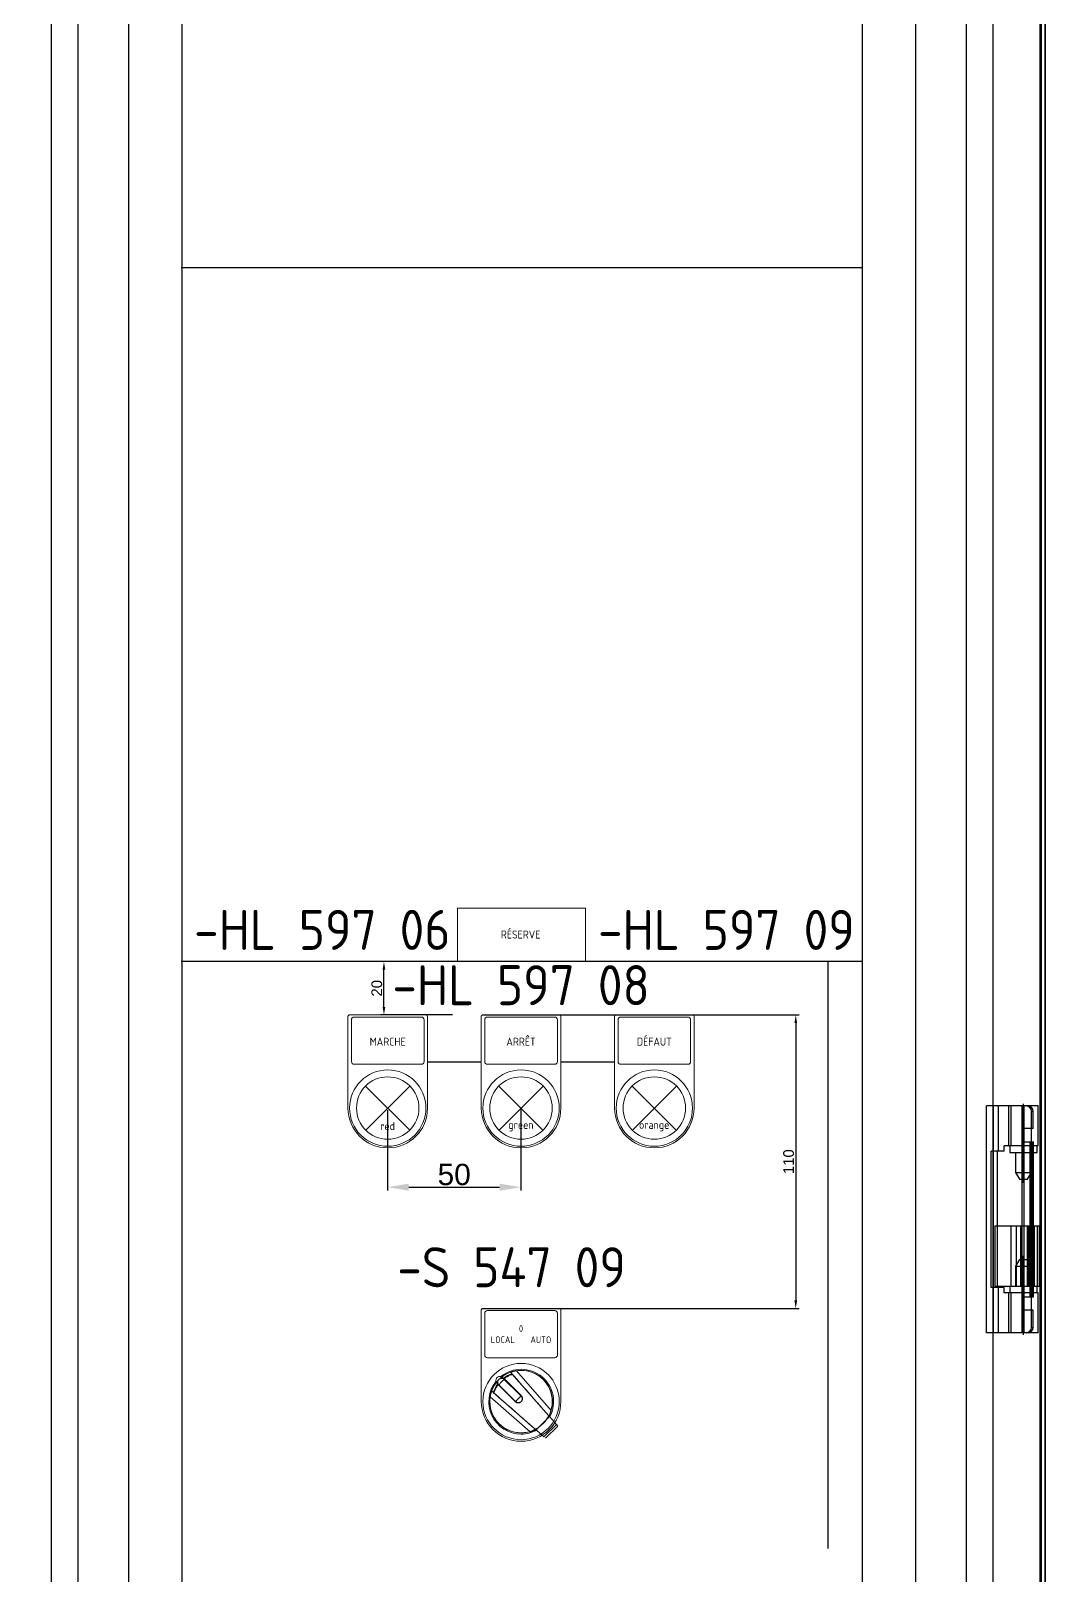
# Model space of a CAD drawing. Header units: millimetres. Extents: x 37984 to 70752, y 14140 to 37584.
# Drawn here: x 39905 to 40285, y 15950 to 16528 of the extents above; entities that cross this region are included whole.
import ezdxf
from ezdxf.enums import TextEntityAlignment as Align

# ---------------------------------------------------------------- set-up
doc = ezdxf.new("R2010")
doc.units = ezdxf.units.MM
doc.set_wipeout_variables(frame=1)
doc.layers.add('! NO PLOT !', color=7, linetype='Continuous', true_color=0xff75dd, plot=False)
doc.layers.add('000-PI-Oprema', color=30, linetype='Continuous', lineweight=5)
for name, color, linetype in [('000-PI-ORMAR', 2, 'Continuous'), ('000-PI_TEXT', 7, 'Continuous'), ('002-PI-Kabelska kanalica', 150, 'Continuous')]:
    doc.layers.add(name, color=color, linetype=linetype)
doc.styles.add('PI0', font='isocpeur.ttf', dxfattribs={"width": 0.9})
doc.styles.get("Standard").update_dxf_attribs({"font": 'arial.ttf'})
doc.dimstyles.new('ISO-25', dxfattribs={"dimtxt": 4, "dimasz": 3, "dimexe": 1.25, "dimexo": 0.625, "dimtad": 1, "dimtxsty": 'Standard', "dimcen": 3, "dimadec": 0, "dimazin": 0, "dimtfac": 1, "dimtmove": 0, "dimatfit": 3, "dimfxl": 1, "dimarcsym": 0})
doc.dimstyles.new('ISO-25-lb', dxfattribs={"dimtxt": 8, "dimasz": 8, "dimexe": 1.25, "dimexo": 0.625, "dimtad": 1, "dimtxsty": 'Standard', "dimcen": 5, "dimadec": 0, "dimazin": 0, "dimtfac": 1, "dimtmove": 0, "dimatfit": 3, "dimfxl": 1, "dimarcsym": 0})

# ---------------------------------------------------------------- blocks, each defined once
blk = doc.blocks.new('poveznica montaznih ploca 2100mm')
at = {"layer": '! NO PLOT !'}
for p, q in [((59570.54, 55742.17), (59570.54, 53847.74)), ((59565.54, 55740.77), (59565.54, 53837.74))]:
    blk.add_line(p, q, dxfattribs=at)
blk = doc.blocks.new('*U1254')
at = {"layer": '002-PI-Kabelska kanalica'}
for p, q in [((-20, 1388), (60, 1388)), ((-20, -100), (-20, 1388)), ((60, -100), (60, 1388))]:
    blk.add_line(p, q, dxfattribs=at)
blk = doc.blocks.new('*U1257')
at = {"layer": '002-PI-Kabelska kanalica'}
for p, q in [((-20, 369), (20, 369)), ((-20, -100), (-20, 369)), ((20, -100), (20, 369)), ((-20, -100), (20, -100))]:
    blk.add_line(p, q, dxfattribs=at)
blk = doc.blocks.new('*U1258')
at = {"layer": '002-PI-Kabelska kanalica'}
for p, q in [((-20, 369), (20, 369)), ((-20, -100), (-20, 369)), ((20, -100), (20, 369)), ((-20, -100), (20, -100))]:
    blk.add_line(p, q, dxfattribs=at)
blk = doc.blocks.new('*D1352')
at = {"layer": '! NO PLOT !', "color": 0, "lineweight": -2, "ltscale": 0.25, "transparency": 16777216}
for p, q in [((40074.22, 16159.51), (40192.51, 16159.51)), ((40191.26, 16156.51), (40191.26, 16052.51)), ((40073.77, 16049.51), (40192.51, 16049.51))]:
    blk.add_line(p, q, dxfattribs=at)
at = {"layer": '! NO PLOT !', "color": 0, "ltscale": 0.25, "transparency": 16777216}
for points in [[(40190.76, 16156.51), (40191.76, 16156.51), (40191.26, 16159.51)], [(40190.76, 16052.51), (40191.76, 16052.51), (40191.26, 16049.51)]]:
    blk.add_solid(points, dxfattribs=at)
at = {"layer": 'Defpoints', "color": 0, "ltscale": 0.25, "transparency": 16777216}
for p in [(40073.6, 16159.51), (40073.14, 16049.51), (40191.26, 16049.51)]:
    blk.add_point(p, dxfattribs=at)
at = {"layer": '! NO PLOT !', "color": 0, "ltscale": 0.25, "transparency": 16777216, "insert": (40188.59, 16104.51), "char_height": 4, "attachment_point": 5, "rotation": 90}
blk.add_mtext('110', dxfattribs=at)
blk = doc.blocks.new('*D1353')
at = {"layer": '! NO PLOT !', "color": 0, "lineweight": -2, "ltscale": 0.25, "transparency": 16777216}
for p, q in [((40062.66, 16179.51), (40035.69, 16179.51)), ((40036.94, 16162.51), (40036.94, 16176.51)), ((40062.66, 16159.51), (40035.69, 16159.51))]:
    blk.add_line(p, q, dxfattribs=at)
at = {"layer": '! NO PLOT !', "color": 0, "ltscale": 0.25, "transparency": 16777216}
for points in [[(40036.44, 16176.51), (40037.44, 16176.51), (40036.94, 16179.51)], [(40036.44, 16162.51), (40037.44, 16162.51), (40036.94, 16159.51)]]:
    blk.add_solid(points, dxfattribs=at)
at = {"layer": 'Defpoints', "color": 0, "ltscale": 0.25, "transparency": 16777216}
for p in [(40036.94, 16179.51), (40063.29, 16179.51), (40063.29, 16159.51)]:
    blk.add_point(p, dxfattribs=at)
at = {"layer": '! NO PLOT !', "color": 0, "ltscale": 0.25, "transparency": 16777216, "insert": (40034.27, 16169.51), "char_height": 4, "attachment_point": 5, "rotation": 90}
blk.add_mtext('20', dxfattribs=at)
blk = doc.blocks.new('*D1354')
at = {"layer": '! NO PLOT !', "color": 0, "linetype": 'Continuous', "lineweight": -2, "ltscale": 0.25, "transparency": 16777216}
for p, q in [((40038.26, 16123.83), (40038.26, 16093.7)), ((40088.26, 16123.93), (40088.26, 16093.7)), ((40046.26, 16094.95), (40080.26, 16094.95))]:
    blk.add_line(p, q, dxfattribs=at)
at = {"layer": '! NO PLOT !', "color": 0, "ltscale": 0.25, "transparency": 16777216}
for points in [[(40046.26, 16096.28), (40046.26, 16093.61), (40038.26, 16094.95)], [(40080.26, 16096.28), (40080.26, 16093.61), (40088.26, 16094.95)]]:
    blk.add_solid(points, dxfattribs=at)
at = {"layer": 'Defpoints', "color": 0, "ltscale": 0.25, "transparency": 16777216}
for p in [(40038.26, 16124.46), (40088.26, 16124.56), (40088.26, 16094.95)]:
    blk.add_point(p, dxfattribs=at)
at = {"layer": '! NO PLOT !', "color": 0, "ltscale": 0.25, "transparency": 16777216, "insert": (40063.26, 16099.66), "char_height": 8, "attachment_point": 5}
blk.add_mtext('50', dxfattribs=at)
blk = doc.blocks.new('podloska')
at = {"layer": '000-PI-Oprema'}
for p, q in [((43278.7, 39063.45), (43278.7, 39097.85)), ((43279.2, 39098.35), (43308, 39098.35)), ((43280, 39080.85), (43280, 39096.55)), ((43281, 39097.55), (43306.2, 39097.55)), ((43307.2, 39080.85), (43307.2, 39096.55)), ((43308.5, 39063.45), (43308.5, 39097.85)), ((43281, 39079.85), (43306.2, 39079.85))]:
    blk.add_line(p, q, dxfattribs=at)
blk.add_circle((43293.6, 39063.45), 14.3, dxfattribs=at)
at = {"layer": '000-PI-Oprema', "ltscale": 0.25}
blk.add_circle((43293.6, 39063.45), 11.7, dxfattribs=at)
at = {"layer": '000-PI-Oprema'}
for centre, radius, start, end in [((43279.2, 39097.85), 0.5, 89.99996, 179.99983), ((43281, 39096.55), 1, 90.00002, 180.00009), ((43306.2, 39096.55), 1, 359.99991, 89.99998), ((43308, 39097.85), 0.5, 0.00017, 90.00004), ((43281, 39080.85), 1, 180, 269.99998), ((43306.2, 39080.85), 1, 270.00002, 0), ((43293.6, 39063.45), 14.9, 180, 0)]:
    blk.add_arc(centre, radius, start, end, dxfattribs=at)

msp = doc.modelspace()

# ---------------------------------------------------------------- block references
at = {"layer": '! NO PLOT !'}
msp.add_blockref('poveznica montaznih ploca 2100mm', (-19630.642, -39031.862), dxfattribs=at)
at = {"rotation": 270}
for name, p in [('*U1254', (38848.172, 16499.404)), ('*U1257', (39632.172, 16219.404)), ('*U1258', (39632.172, 16009.404))]:
    msp.add_blockref(name, p, dxfattribs=at)

# ---------------------------------------------------------------- next in the draw order: wipeouts: each hides what was drawn before it
msp.add_wipeout([(39892.684, 16761.473), (40283.172, 16761.473), (40282.684, 14778.973), (39892.672, 14776.973)]).dxf.layer = '000-PI-ORMAR'

# ---------------------------------------------------------------- next in the draw order: linework, layer by layer
at = {"layer": '! NO PLOT !'}
for p, q in [((39912.196, 16749.904), (39912.196, 14788.404)), ((40265.196, 14788.404), (40265.196, 16749.904)), ((39922.196, 16734.904), (39922.196, 14803.404)), ((40255.196, 14803.404), (40255.196, 16734.904)), ((39941.196, 16689.154), (39941.196, 14849.154)), ((40236.196, 14849.154), (40236.196, 16689.154)), ((39961.196, 16684.154), (39961.196, 14854.154)), ((40216.196, 16684.154), (40216.196, 14854.154)), ((40262.696, 16040.404), (40262.696, 16125.404)), ((40282.139, 16125.404), (40262.696, 16125.404)), ((40265.179, 16108.404), (40265.179, 16125.404)), ((40265.384, 16040.404), (40265.384, 16125.404)), ((40267.277, 16108.404), (40267.277, 16125.404)), ((40271.039, 16125.404), (40271.039, 16110.404)), ((40271.952, 16110.404), (40271.952, 16125.404)), ((40276.06, 16040.404), (40276.06, 16125.404)), ((40276.589, 16096.554), (40276.589, 16126.254)), ((40276.589, 16110.404), (40276.589, 16125.404)), ((40276.807, 16040.404), (40276.807, 16125.404)), ((40279.567, 16123.404), (40280.214, 16123.404)), ((40279.567, 16042.404), (40279.567, 16123.404)), ((40280.214, 16116.904), (40280.214, 16123.404)), ((40282.139, 16110.404), (40282.139, 16125.404)), ((40280.214, 16116.904), (40276.06, 16116.904)), ((40279.571, 16048.904), (40279.571, 16116.904)), ((40282.139, 16110.404), (40269.375, 16110.404)), ((40269.375, 16108.404), (40269.375, 16110.404)), ((40271.489, 16110.404), (40271.489, 16107.904)), ((40276.06, 16111.904), (40280.295, 16111.904)), ((40279.142, 16053.904), (40279.142, 16111.904)), ((40279.861, 16053.904), (40279.861, 16111.904)), ((40280.295, 16053.904), (40280.295, 16111.904)), ((40281.689, 16107.904), (40281.689, 16110.404)), ((40264.451, 16057.404), (40264.451, 16108.404)), ((40269.375, 16108.404), (40264.451, 16108.404)), ((40266.913, 16057.404), (40266.913, 16108.404)), ((40271.489, 16107.904), (40281.689, 16107.904)), ((40273.639, 16107.904), (40273.639, 16100.415)), ((40279.539, 16100.415), (40279.539, 16107.904)), ((40273.639, 16100.415), (40275.089, 16097.904)), ((40273.639, 16100.415), (40279.539, 16100.415)), ((40275.089, 16097.904), (40278.089, 16097.904)), ((40278.089, 16097.904), (40279.539, 16100.415)), ((40265.896, 16080.404), (40282.696, 16080.404)), ((40265.896, 16080.404), (40265.896, 16057.904)), ((40271.846, 16080.404), (40271.846, 16057.904)), ((40273.846, 16080.404), (40273.846, 16057.904)), ((40275.517, 16080.404), (40275.517, 16057.904)), ((40275.874, 16080.404), (40275.874, 16057.904)), ((40278.017, 16080.404), (40278.017, 16057.904)), ((40278.374, 16080.404), (40278.374, 16057.904)), ((40278.735, 16080.404), (40278.735, 16057.904)), ((40279.859, 16080.404), (40279.859, 16057.904)), ((40280.614, 16080.404), (40280.614, 16057.904)), ((40280.735, 16057.904), (40280.735, 16080.404)), ((40281.738, 16080.404), (40281.738, 16057.904)), ((40282.494, 16080.404), (40282.494, 16057.904)), ((40276.589, 16039.554), (40276.589, 16069.254)), ((40275.089, 16067.904), (40273.639, 16065.392)), ((40273.639, 16065.392), (40279.539, 16065.392)), ((40273.639, 16065.392), (40273.639, 16057.904)), ((40275.089, 16067.904), (40278.089, 16067.904)), ((40279.539, 16065.392), (40278.089, 16067.904)), ((40279.539, 16057.904), (40279.539, 16065.392)), ((40269.375, 16057.404), (40264.451, 16057.404)), ((40265.179, 16040.404), (40265.179, 16057.404)), ((40265.896, 16057.904), (40282.696, 16057.904)), ((40267.277, 16040.404), (40267.277, 16057.404)), ((40269.375, 16055.404), (40269.375, 16057.404)), ((40271.489, 16057.904), (40271.489, 16055.404)), ((40281.689, 16055.404), (40281.689, 16057.904)), ((40282.139, 16055.404), (40269.375, 16055.404)), ((40271.039, 16055.404), (40271.039, 16040.404)), ((40271.952, 16040.404), (40271.952, 16055.404)), ((40276.06, 16053.904), (40280.295, 16053.904)), ((40276.589, 16040.404), (40276.589, 16055.404)), ((40282.139, 16040.404), (40282.139, 16055.404)), ((40280.214, 16048.904), (40276.06, 16048.904)), ((40280.214, 16042.404), (40280.214, 16048.904)), ((40282.139, 16040.404), (40262.696, 16040.404)), ((40279.567, 16042.404), (40280.214, 16042.404))]:
    msp.add_line(p, q, dxfattribs=at)
at = {"layer": '! NO PLOT !', "ltscale": 0.25}
for p, q in [((40216.005, 16439.505), (39961.005, 16439.505)), ((40216.005, 16179.505), (39961.005, 16179.505)), ((40203.332, 16179.505), (40203.332, 15959.505)), ((40203.332, 16179.505), (40203.332, 15959.505)), ((40203.332, 16179.505), (40203.332, 15959.505)), ((40073.414, 16141.755), (40053.264, 16141.755)), ((40123.364, 16141.755), (40103.214, 16141.755))]:
    msp.add_line(p, q, dxfattribs=at)
at = {"layer": '! NO PLOT !'}
for centre, start_param, end_param in [((40277.635, 16123.404), 4.712389, 6.2831853), ((40278.282, 16123.404), 4.712389, 6.2831853), ((40277.635, 16042.404), 3.1415927, 4.712389), ((40278.282, 16042.404), 3.1415927, 4.712389)]:
    msp.add_ellipse(centre, major_axis=(0, 2), ratio=0.9659258, start_param=start_param, end_param=end_param, dxfattribs=at)
at = {"layer": '000-PI-Oprema'}
for p, q in [((40030.041, 16132.828), (40046.587, 16116.282)), ((40046.687, 16132.828), (40030.141, 16116.282)), ((40079.991, 16132.828), (40096.537, 16116.282)), ((40096.637, 16132.828), (40080.091, 16116.282)), ((40129.941, 16132.828), (40146.487, 16116.282)), ((40146.587, 16132.828), (40130.041, 16116.282)), ((40081.205, 16023.838), (40081.201, 16023.842)), ((40081.217, 16023.826), (40081.205, 16023.838)), ((40081.237, 16023.805), (40081.217, 16023.826)), ((40081.267, 16023.776), (40081.237, 16023.805)), ((40088.313, 16016.588), (40081.265, 16023.637)), ((40081.305, 16023.738), (40081.267, 16023.776)), ((40081.55, 16023.493), (40081.305, 16023.738)), ((40081.635, 16023.408), (40081.55, 16023.493)), ((40081.729, 16023.314), (40081.635, 16023.408)), ((40088.689, 16016.353), (40081.729, 16023.314)), ((40081.849, 16023.336), (40081.795, 16023.389)), ((40081.876, 16023.308), (40081.849, 16023.336)), ((40081.904, 16023.28), (40081.876, 16023.308)), ((40081.993, 16023.192), (40081.904, 16023.28)), ((40081.993, 16023.192), (40082.252, 16023.376)), ((40088.366, 16016.818), (40081.993, 16023.192)), ((40082.252, 16023.376), (40082.517, 16023.553)), ((40082.517, 16023.553), (40082.788, 16023.721)), ((40082.788, 16023.721), (40083.063, 16023.882)), ((40083.063, 16023.882), (40083.344, 16024.034)), ((40083.344, 16024.034), (40083.629, 16024.177)), ((40083.629, 16024.177), (40083.918, 16024.313)), ((40083.918, 16024.313), (40084.212, 16024.439)), ((40084.212, 16024.439), (40084.51, 16024.557)), ((40084.391, 16025.593), (40084.394, 16025.594)), ((40084.395, 16025.588), (40084.391, 16025.593)), ((40084.394, 16025.594), (40084.402, 16025.597)), ((40084.407, 16025.575), (40084.395, 16025.588)), ((40084.402, 16025.597), (40084.416, 16025.602)), ((40084.427, 16025.551), (40084.407, 16025.575)), ((40084.416, 16025.602), (40084.436, 16025.609)), ((40084.456, 16025.518), (40084.427, 16025.551)), ((40084.436, 16025.609), (40084.463, 16025.618)), ((40084.494, 16025.475), (40084.456, 16025.518)), ((40084.463, 16025.618), (40084.495, 16025.63)), ((40084.541, 16025.421), (40084.494, 16025.475)), ((40084.495, 16025.63), (40084.533, 16025.643)), ((40084.51, 16024.557), (40084.811, 16024.665)), ((40084.533, 16025.643), (40084.576, 16025.658)), ((40084.598, 16025.357), (40084.541, 16025.421)), ((40084.576, 16025.658), (40084.625, 16025.674)), ((40084.664, 16025.282), (40084.598, 16025.357)), ((40084.625, 16025.674), (40084.679, 16025.693)), ((40084.739, 16025.196), (40084.664, 16025.282)), ((40084.679, 16025.693), (40084.737, 16025.712)), ((40084.737, 16025.712), (40084.8, 16025.732)), ((40084.824, 16025.099), (40084.739, 16025.196)), ((40084.8, 16025.732), (40084.867, 16025.753)), ((40084.811, 16024.665), (40085.116, 16024.765)), ((40084.918, 16024.992), (40084.824, 16025.099)), ((40084.867, 16025.753), (40084.936, 16025.775)), ((40084.932, 16024.974), (40084.904, 16025.006)), ((40098.657, 16009.336), (40084.918, 16024.992)), ((40084.961, 16024.941), (40084.932, 16024.974)), ((40084.936, 16025.775), (40085.009, 16025.797)), ((40084.99, 16024.908), (40084.961, 16024.941)), ((40085.021, 16024.873), (40084.99, 16024.908)), ((40085.009, 16025.797), (40085.086, 16025.82)), ((40085.052, 16024.838), (40085.021, 16024.873)), ((40085.083, 16024.802), (40085.052, 16024.838)), ((40085.116, 16024.765), (40085.083, 16024.802)), ((40085.086, 16025.82), (40085.167, 16025.843)), ((40085.846, 16023.933), (40085.116, 16024.765)), ((40085.167, 16025.843), (40085.252, 16025.867)), ((40085.252, 16025.867), (40085.341, 16025.891)), ((40085.341, 16025.891), (40085.434, 16025.915)), ((40085.434, 16025.915), (40085.529, 16025.94)), ((40085.529, 16025.94), (40085.627, 16025.964)), ((40085.627, 16025.964), (40085.728, 16025.987)), ((40085.728, 16025.987), (40085.83, 16026.011)), ((40085.83, 16026.011), (40085.934, 16026.033)), ((40086.576, 16023.101), (40085.846, 16023.933)), ((40085.934, 16026.033), (40086.039, 16026.055)), ((40086.039, 16026.055), (40086.144, 16026.076)), ((40086.144, 16026.076), (40086.25, 16026.096)), ((40086.25, 16026.096), (40086.355, 16026.115)), ((40086.355, 16026.115), (40086.46, 16026.133)), ((40086.46, 16026.133), (40086.563, 16026.149)), ((40099.655, 16011.231), (40086.563, 16026.149)), ((40087.306, 16022.269), (40086.576, 16023.101)), ((40088.036, 16021.437), (40087.306, 16022.269)), ((40076.772, 16016.358), (40076.789, 16016.462)), ((40091.69, 16003.267), (40076.772, 16016.358)), ((40076.789, 16016.462), (40076.806, 16016.566)), ((40076.806, 16016.566), (40076.825, 16016.671)), ((40076.825, 16016.671), (40076.845, 16016.777)), ((40076.845, 16016.777), (40076.866, 16016.883)), ((40076.866, 16016.883), (40076.888, 16016.988)), ((40076.888, 16016.988), (40076.911, 16017.091)), ((40076.911, 16017.091), (40076.934, 16017.194)), ((40076.934, 16017.194), (40076.958, 16017.294)), ((40076.958, 16017.294), (40076.982, 16017.392)), ((40076.982, 16017.392), (40077.006, 16017.488)), ((40077.006, 16017.488), (40077.03, 16017.58)), ((40077.03, 16017.58), (40077.055, 16017.669)), ((40077.055, 16017.669), (40077.078, 16017.754)), ((40077.078, 16017.754), (40077.102, 16017.836)), ((40077.102, 16017.836), (40077.125, 16017.913)), ((40077.125, 16017.913), (40077.147, 16017.985)), ((40077.147, 16017.985), (40077.168, 16018.055)), ((40077.168, 16018.055), (40077.189, 16018.121)), ((40077.189, 16018.121), (40077.21, 16018.184)), ((40077.21, 16018.184), (40077.229, 16018.243)), ((40077.229, 16018.243), (40077.247, 16018.297)), ((40077.247, 16018.297), (40077.264, 16018.345)), ((40077.264, 16018.345), (40077.278, 16018.389)), ((40077.278, 16018.389), (40077.292, 16018.427)), ((40077.292, 16018.427), (40077.303, 16018.459)), ((40077.303, 16018.459), (40077.312, 16018.485)), ((40077.312, 16018.485), (40077.319, 16018.505)), ((40077.319, 16018.505), (40077.325, 16018.519)), ((40077.325, 16018.519), (40077.328, 16018.528)), ((40077.328, 16018.528), (40077.329, 16018.531)), ((40077.333, 16018.527), (40077.329, 16018.531)), ((40077.347, 16018.515), (40077.333, 16018.527)), ((40077.37, 16018.494), (40077.347, 16018.515)), ((40077.403, 16018.465), (40077.37, 16018.494)), ((40077.446, 16018.427), (40077.403, 16018.465)), ((40077.5, 16018.38), (40077.446, 16018.427)), ((40077.565, 16018.324), (40077.5, 16018.38)), ((40077.64, 16018.258), (40077.565, 16018.324)), ((40077.726, 16018.182), (40077.64, 16018.258)), ((40077.822, 16018.098), (40077.726, 16018.182)), ((40077.93, 16018.003), (40077.822, 16018.098)), ((40077.947, 16017.989), (40077.915, 16018.017)), ((40093.585, 16004.264), (40077.93, 16018.003)), ((40077.98, 16017.961), (40077.947, 16017.989)), ((40078.014, 16017.931), (40077.98, 16017.961)), ((40078.048, 16017.901), (40078.014, 16017.931)), ((40078.084, 16017.87), (40078.048, 16017.901)), ((40078.12, 16017.838), (40078.084, 16017.87)), ((40078.157, 16017.806), (40078.12, 16017.838)), ((40078.157, 16017.806), (40078.256, 16018.11)), ((40078.989, 16017.075), (40078.157, 16017.806)), ((40078.256, 16018.11), (40078.365, 16018.411)), ((40078.365, 16018.411), (40078.482, 16018.709)), ((40078.482, 16018.709), (40078.609, 16019.003)), ((40078.609, 16019.003), (40078.744, 16019.293)), ((40078.744, 16019.293), (40078.888, 16019.578)), ((40078.888, 16019.578), (40079.04, 16019.858)), ((40079.821, 16016.346), (40078.989, 16017.075)), ((40079.04, 16019.858), (40079.2, 16020.134)), ((40079.083, 16021.717), (40079.079, 16021.721)), ((40079.096, 16021.705), (40079.083, 16021.717)), ((40079.116, 16021.684), (40079.096, 16021.705)), ((40079.145, 16021.655), (40079.116, 16021.684)), ((40079.183, 16021.617), (40079.145, 16021.655)), ((40079.231, 16021.569), (40079.183, 16021.617)), ((40079.2, 16020.134), (40079.369, 16020.404)), ((40079.287, 16021.513), (40079.231, 16021.569)), ((40086.793, 16014.149), (40079.285, 16021.657)), ((40079.353, 16021.447), (40079.287, 16021.513)), ((40079.429, 16021.372), (40079.353, 16021.447)), ((40079.369, 16020.404), (40079.545, 16020.669)), ((40079.513, 16021.287), (40079.429, 16021.372)), ((40079.608, 16021.193), (40079.513, 16021.287)), ((40079.613, 16021.045), (40079.533, 16021.126)), ((40079.545, 16020.669), (40079.73, 16020.929)), ((40086.568, 16014.232), (40079.608, 16021.193)), ((40079.642, 16021.017), (40079.613, 16021.045)), ((40079.73, 16020.929), (40079.642, 16021.017)), ((40086.104, 16014.555), (40079.73, 16020.929)), ((40080.652, 16015.616), (40079.821, 16016.346)), ((40088.765, 16020.606), (40088.036, 16021.437)), ((40088.773, 16016.129), (40088.313, 16016.588)), ((40088.416, 16016.766), (40088.366, 16016.818)), ((40088.463, 16016.712), (40088.416, 16016.766)), ((40088.508, 16016.656), (40088.463, 16016.712)), ((40088.55, 16016.598), (40088.508, 16016.656)), ((40088.59, 16016.538), (40088.55, 16016.598)), ((40088.627, 16016.476), (40088.59, 16016.538)), ((40088.661, 16016.413), (40088.627, 16016.476)), ((40088.692, 16016.348), (40088.661, 16016.413)), ((40088.72, 16016.282), (40088.692, 16016.348)), ((40089.495, 16019.775), (40088.765, 16020.606)), ((40090.224, 16018.943), (40089.495, 16019.775)), ((40090.954, 16018.112), (40090.224, 16018.943)), ((40092.412, 16016.45), (40090.954, 16018.112)), ((40093.141, 16015.619), (40092.412, 16016.45)), ((40081.484, 16014.886), (40080.652, 16015.616)), ((40082.315, 16014.156), (40081.484, 16014.886)), ((40083.147, 16013.427), (40082.315, 16014.156)), ((40083.978, 16012.697), (40083.147, 16013.427)), ((40084.809, 16011.968), (40083.978, 16012.697)), ((40086.471, 16010.509), (40084.809, 16011.968)), ((40086.156, 16014.505), (40086.104, 16014.555)), ((40086.21, 16014.458), (40086.156, 16014.505)), ((40086.266, 16014.413), (40086.21, 16014.458)), ((40086.324, 16014.371), (40086.266, 16014.413)), ((40086.384, 16014.332), (40086.324, 16014.371)), ((40086.445, 16014.295), (40086.384, 16014.332)), ((40086.509, 16014.261), (40086.445, 16014.295)), ((40086.573, 16014.23), (40086.509, 16014.261)), ((40086.639, 16014.201), (40086.573, 16014.23)), ((40086.707, 16014.176), (40086.639, 16014.201)), ((40086.775, 16014.154), (40086.707, 16014.176)), ((40086.844, 16014.135), (40086.775, 16014.154)), ((40086.914, 16014.119), (40086.844, 16014.135)), ((40086.985, 16014.106), (40086.914, 16014.119)), ((40087.056, 16014.096), (40086.985, 16014.106)), ((40087.127, 16014.09), (40087.056, 16014.096)), ((40087.199, 16014.087), (40087.127, 16014.09)), ((40087.271, 16014.087), (40087.199, 16014.087)), ((40087.271, 16014.087), (40087.343, 16014.09)), ((40087.343, 16014.09), (40087.414, 16014.096)), ((40087.414, 16014.096), (40087.485, 16014.106)), ((40087.485, 16014.106), (40087.556, 16014.119)), ((40087.556, 16014.119), (40087.626, 16014.135)), ((40087.626, 16014.135), (40087.695, 16014.154)), ((40087.695, 16014.154), (40087.763, 16014.176)), ((40087.763, 16014.176), (40087.831, 16014.201)), ((40087.831, 16014.201), (40087.897, 16014.23)), ((40087.897, 16014.23), (40087.961, 16014.261)), ((40087.961, 16014.261), (40088.025, 16014.295)), ((40088.025, 16014.295), (40088.086, 16014.332)), ((40088.086, 16014.332), (40088.146, 16014.371)), ((40088.146, 16014.371), (40088.204, 16014.413)), ((40088.204, 16014.413), (40088.26, 16014.458)), ((40088.26, 16014.458), (40088.314, 16014.505)), ((40088.314, 16014.505), (40088.366, 16014.555)), ((40088.366, 16014.555), (40088.416, 16014.607)), ((40088.416, 16014.607), (40088.463, 16014.661)), ((40088.463, 16014.661), (40088.508, 16014.717)), ((40088.508, 16014.717), (40088.55, 16014.775)), ((40088.55, 16014.775), (40088.59, 16014.835)), ((40088.59, 16014.835), (40088.627, 16014.897)), ((40088.627, 16014.897), (40088.661, 16014.96)), ((40088.661, 16014.96), (40088.692, 16015.025)), ((40088.692, 16015.025), (40088.72, 16015.091)), ((40088.745, 16016.215), (40088.72, 16016.282)), ((40088.72, 16015.091), (40088.745, 16015.158)), ((40088.767, 16016.147), (40088.745, 16016.215)), ((40088.745, 16015.158), (40088.767, 16015.226)), ((40088.787, 16016.077), (40088.767, 16016.147)), ((40088.767, 16015.226), (40088.787, 16015.295)), ((40088.802, 16016.007), (40088.787, 16016.077)), ((40088.787, 16015.295), (40088.803, 16015.365)), ((40088.815, 16015.937), (40088.802, 16016.007)), ((40088.803, 16015.365), (40088.815, 16015.436)), ((40088.825, 16015.866), (40088.815, 16015.937)), ((40088.815, 16015.436), (40088.825, 16015.507)), ((40088.831, 16015.794), (40088.825, 16015.866)), ((40088.825, 16015.507), (40088.831, 16015.579)), ((40088.835, 16015.722), (40088.831, 16015.794)), ((40088.831, 16015.579), (40088.835, 16015.651)), ((40088.835, 16015.651), (40088.835, 16015.722)), ((40093.87, 16014.789), (40093.141, 16015.619)), ((40094.599, 16013.958), (40093.87, 16014.789)), ((40095.328, 16013.128), (40094.599, 16013.958)), ((40096.785, 16011.467), (40095.328, 16013.128)), ((40097.514, 16010.637), (40096.785, 16011.467)), ((40098.97, 16008.977), (40097.514, 16010.637)), ((40099.366, 16010.372), (40099.444, 16010.582)), ((40099.444, 16010.582), (40099.519, 16010.798)), ((40099.519, 16010.798), (40099.589, 16011.016)), ((40099.589, 16011.016), (40099.655, 16011.231)), ((40087.302, 16009.78), (40086.471, 16010.509)), ((40088.133, 16009.051), (40087.302, 16009.78)), ((40088.963, 16008.322), (40088.133, 16009.051)), ((40089.794, 16007.594), (40088.963, 16008.322)), ((40092.285, 16005.408), (40089.794, 16007.594)), ((40093.945, 16003.951), (40092.285, 16005.408)), ((40092.644, 16005.091), (40092.645, 16005.092)), ((40093.945, 16003.951), (40098.97, 16008.977)), ((40093.949, 16003.946), (40098.976, 16008.973)), ((40096.881, 16001.372), (40101.549, 16006.04)), ((40097.504, 16000.826), (40102.096, 16005.418)), ((40097.83, 16010.277), (40097.831, 16010.277)), ((40098.656, 16009.335), (40098.657, 16009.336)), ((40098.976, 16008.973), (40098.657, 16009.336)), ((40101.549, 16006.04), (40098.976, 16008.973)), ((40098.99, 16009.267), (40098.993, 16009.331)), ((40098.992, 16009.205), (40098.99, 16009.267)), ((40099, 16009.143), (40098.992, 16009.205)), ((40098.993, 16009.331), (40099.001, 16009.396)), ((40099.013, 16009.083), (40099, 16009.143)), ((40099.001, 16009.396), (40099.014, 16009.461)), ((40099.031, 16009.023), (40099.013, 16009.083)), ((40099.014, 16009.461), (40099.031, 16009.528)), ((40099.031, 16009.528), (40099.052, 16009.597)), ((40099.054, 16008.964), (40099.031, 16009.023)), ((40099.052, 16009.597), (40099.077, 16009.667)), ((40099.083, 16008.905), (40099.054, 16008.964)), ((40099.077, 16009.667), (40099.106, 16009.739)), ((40099.116, 16008.846), (40099.083, 16008.905)), ((40099.106, 16009.739), (40099.138, 16009.814)), ((40099.155, 16008.786), (40099.116, 16008.846)), ((40099.138, 16009.814), (40099.211, 16009.985)), ((40099.199, 16008.726), (40099.155, 16008.786)), ((40099.247, 16008.666), (40099.199, 16008.726)), ((40099.211, 16009.985), (40099.288, 16010.172)), ((40099.298, 16008.605), (40099.247, 16008.666)), ((40099.288, 16010.172), (40099.366, 16010.372)), ((40102.096, 16005.418), (40101.549, 16006.04)), ((40091.69, 16003.267), (40091.827, 16003.308)), ((40091.827, 16003.308), (40091.965, 16003.351)), ((40091.965, 16003.351), (40092.103, 16003.396)), ((40092.103, 16003.396), (40092.242, 16003.443)), ((40092.242, 16003.443), (40092.378, 16003.492)), ((40092.378, 16003.492), (40092.512, 16003.541)), ((40092.512, 16003.541), (40092.642, 16003.591)), ((40092.642, 16003.591), (40092.767, 16003.64)), ((40092.767, 16003.64), (40092.887, 16003.689)), ((40092.887, 16003.689), (40093, 16003.737)), ((40093, 16003.737), (40093.107, 16003.783)), ((40093.107, 16003.783), (40093.181, 16003.815)), ((40093.181, 16003.815), (40093.254, 16003.844)), ((40093.254, 16003.844), (40093.325, 16003.869)), ((40093.325, 16003.869), (40093.394, 16003.891)), ((40093.394, 16003.891), (40093.461, 16003.908)), ((40093.461, 16003.908), (40093.527, 16003.921)), ((40093.527, 16003.921), (40093.591, 16003.928)), ((40093.585, 16004.264), (40093.586, 16004.265)), ((40093.949, 16003.946), (40093.585, 16004.264)), ((40093.591, 16003.928), (40093.654, 16003.931)), ((40093.716, 16003.929), (40093.654, 16003.931)), ((40093.778, 16003.922), (40093.716, 16003.929)), ((40093.839, 16003.909), (40093.778, 16003.922)), ((40093.899, 16003.89), (40093.839, 16003.909)), ((40093.958, 16003.867), (40093.899, 16003.89)), ((40096.881, 16001.372), (40093.949, 16003.946)), ((40094.017, 16003.838), (40093.958, 16003.867)), ((40094.076, 16003.805), (40094.017, 16003.838)), ((40094.135, 16003.766), (40094.076, 16003.805)), ((40094.195, 16003.723), (40094.135, 16003.766)), ((40094.256, 16003.675), (40094.195, 16003.723)), ((40094.316, 16003.623), (40094.256, 16003.675))]:
    msp.add_line(p, q, dxfattribs=at)
msp.add_lwpolyline([(40064.505, 16199.505), (40112.505, 16199.505), (40112.505, 16179.505), (40064.505, 16179.505)], close=True, dxfattribs=at)
for points in [[(40080.787, 16023.95), (40080.538, 16024.013), (40080.279, 16024.026), (40080.018, 16023.988), (40079.766, 16023.902), (40079.532, 16023.77), (40079.325, 16023.597), (40079.152, 16023.389), (40079.019, 16023.155), (40078.933, 16022.903), (40078.895, 16022.642), (40078.908, 16022.383), (40078.971, 16022.135)], [(40078.971, 16022.135), (40079.103, 16021.88), (40079.285, 16021.657)], [(40082.031, 16022.871), (40081.819, 16023.044), (40081.578, 16023.173), (40081.315, 16023.252), (40081.043, 16023.279), (40080.77, 16023.251), (40080.508, 16023.171), (40080.266, 16023.042), (40080.054, 16022.868), (40079.88, 16022.656), (40079.75, 16022.414), (40079.67, 16022.151), (40079.643, 16021.879), (40079.669, 16021.606), (40079.748, 16021.344), (40079.877, 16021.102), (40080.051, 16020.891)], [(40082.031, 16022.871), (40082, 16022.863), (40081.933, 16022.818), (40081.831, 16022.736), (40081.699, 16022.622), (40081.542, 16022.479), (40081.365, 16022.314), (40081.176, 16022.131), (40080.982, 16021.939), (40080.79, 16021.745), (40080.608, 16021.556), (40080.442, 16021.379), (40080.299, 16021.222), (40080.185, 16021.09), (40080.104, 16020.989), (40080.058, 16020.921), (40080.051, 16020.891)], [(40081.265, 16023.637), (40081.042, 16023.818), (40080.787, 16023.95)], [(40088.313, 16016.588), (40088.282, 16016.581), (40088.215, 16016.536), (40088.113, 16016.454), (40087.981, 16016.34), (40087.824, 16016.197), (40087.648, 16016.032), (40087.458, 16015.849), (40087.264, 16015.657), (40087.072, 16015.463), (40086.89, 16015.274), (40086.724, 16015.097), (40086.581, 16014.94), (40086.467, 16014.808), (40086.386, 16014.706), (40086.341, 16014.639), (40086.333, 16014.609)], [(40086.333, 16014.609), (40086.545, 16014.435), (40086.787, 16014.306), (40087.049, 16014.226), (40087.322, 16014.2), (40087.595, 16014.227), (40087.857, 16014.307), (40088.099, 16014.436), (40088.311, 16014.61), (40088.485, 16014.822), (40088.615, 16015.064), (40088.695, 16015.327), (40088.722, 16015.6), (40088.695, 16015.873), (40088.616, 16016.135), (40088.487, 16016.377), (40088.313, 16016.588)]]:
    msp.add_lwpolyline(points, dxfattribs=at)
for centre, radius, start, end in [((40088.381, 16014.541), 12.15, 140.918527, 270), ((40088.381, 16014.541), 12.15, 332.063391, 129.081473), ((40088.381, 16014.541), 11.75, 109.84984, 128.230464), ((40088.381, 16014.541), 11.01, 126.643713, 127.169367), ((40088.366, 16014.555), 11.01, 108.330177, 126.643713), ((40088.381, 16014.541), 11.01, 108.330176, 108.337531), ((40088.381, 16014.541), 11.75, 343.639266, 98.897939), ((40088.381, 16014.541), 11.75, 171.102061, 286.360734), ((40088.381, 16014.541), 11.75, 142.334367, 160.15016), ((40088.366, 16014.555), 11.01, 143.356287, 161.669823), ((40088.381, 16014.541), 11.01, 161.662469, 161.669824), ((40088.381, 16014.541), 11.75, 141.769536, 142.334367), ((40088.381, 16014.541), 11.01, 142.830633, 143.356287), ((40088.381, 16014.541), 12.15, 270, 297.936581)]:
    msp.add_arc(centre, radius, start, end, dxfattribs=at)
at = {"layer": '000-PI-ORMAR'}
for p, q in [((40282.696, 16759.404), (40282.696, 14778.904)), ((40283.184, 16761.404), (40283.184, 14776.904)), ((40284.684, 16761.404), (40284.684, 14776.904)), ((40284.696, 14776.904), (40284.696, 16761.404)), ((40284.696, 14776.904), (40284.696, 16761.404))]:
    msp.add_line(p, q, dxfattribs=at)

# ---------------------------------------------------------------- next in the draw order: block references
at = {"layer": '000-PI-Oprema'}
for p in [(-3255.231, -22938.845), (-3205.281, -22938.845), (-3155.331, -22938.845), (-3205.281, -23048.845)]:
    msp.add_blockref('podloska', p, dxfattribs=at)

# ---------------------------------------------------------------- next in the draw order: texts
at = {"layer": '! NO PLOT !', "char_height": 3, "width": 27.82747, "attachment_point": 5, "style": 'PI0'}
for s, insert in [('{\\fISOCPEUR|b0|i0|c238|p34;red}', (40038.314, 16117.852)), ('{\\fISOCPEUR|b0|i0|c238|p34;green}', (40088.264, 16117.852)), ('{\\fISOCPEUR|b0|i0|c238|p34;orange}', (40138.214, 16117.852))]:
    msp.add_mtext(s, dxfattribs=dict(at, insert=insert))
at = {"layer": '000-PI_TEXT', "style": 'PI0', "width": 0.9}
for s, p in [('-HL 597 06', (40013.832, 16191.399)), ('-HL 597 09', (40165.283, 16191.399)), ('-HL 597 08', (40088.314, 16170.698)), ('-S 547 09', (40084.768, 16064.976))]:
    msp.add_text(s, height=15, dxfattribs=at).set_placement(p, align=Align.MIDDLE)
at = {"layer": '000-PI_TEXT', "linetype": 'Continuous', "insert": (40088.162, 16189.648), "char_height": 3, "width": 58.2158, "attachment_point": 5, "style": 'PI0'}
msp.add_mtext('RÉSERVE', dxfattribs=at)
at = {"layer": '000-PI_TEXT', "attachment_point": 5, "style": 'PI0'}
for s, insert, char_height, width in [('{\\fISOCPEUR|b0|i0|c238|p34;MARCHE }', (40038.364, 16149.505), 3, 27.82747), ('{\\fISOCPEUR|b0|i0|c238|p34;ARRÊT}', (40088.314, 16149.505), 3, 27.82747), ('{\\fISOCPEUR|b0|i0|c238|p34;DÉFAUT}', (40138.264, 16149.505), 3, 27.82747), ('{\\fISOCPEUR|b0|i0|c238|p34;0}\\PLOCAL    {\\fISOCPEUR|b0|i0|c238|p34;AUTO}', (40088.314, 16039.855), 2.5, 24.5)]:
    msp.add_mtext(s, dxfattribs=dict(at, insert=insert, char_height=char_height, width=width))

# ---------------------------------------------------------------- next in the draw order: dimensions: what is measured, and where the dimension line sits
at = {"layer": '! NO PLOT !', "ltscale": 0.25}
dim = msp.add_linear_dim(base=(40036.942, 16179.505), p1=(40063.289, 16159.505), p2=(40063.289, 16179.505), angle=90, dimstyle='ISO-25', dxfattribs=at)
dim.commit()
dim.dimension.update_dxf_attribs({"geometry": '*D1353', "text_midpoint": (40034.275, 16169.505)})
dim = msp.add_linear_dim(base=(40191.257, 16049.505), p1=(40073.596, 16159.505), p2=(40073.142, 16049.505), angle=90, dimstyle='ISO-25', dxfattribs=at)
dim.commit()
dim.dimension.update_dxf_attribs({"geometry": '*D1352', "text_midpoint": (40191.257, 16104.505), "dimtype": 160})
dim = msp.add_linear_dim(base=(40088.264, 16094.947), p1=(40038.264, 16124.455), p2=(40088.264, 16124.555), dimstyle='ISO-25-lb', dxfattribs=at)
dim.commit()
dim.dimension.update_dxf_attribs({"geometry": '*D1354', "text_midpoint": (40063.264, 16099.656)})

doc.saveas('drawing.dxf')
